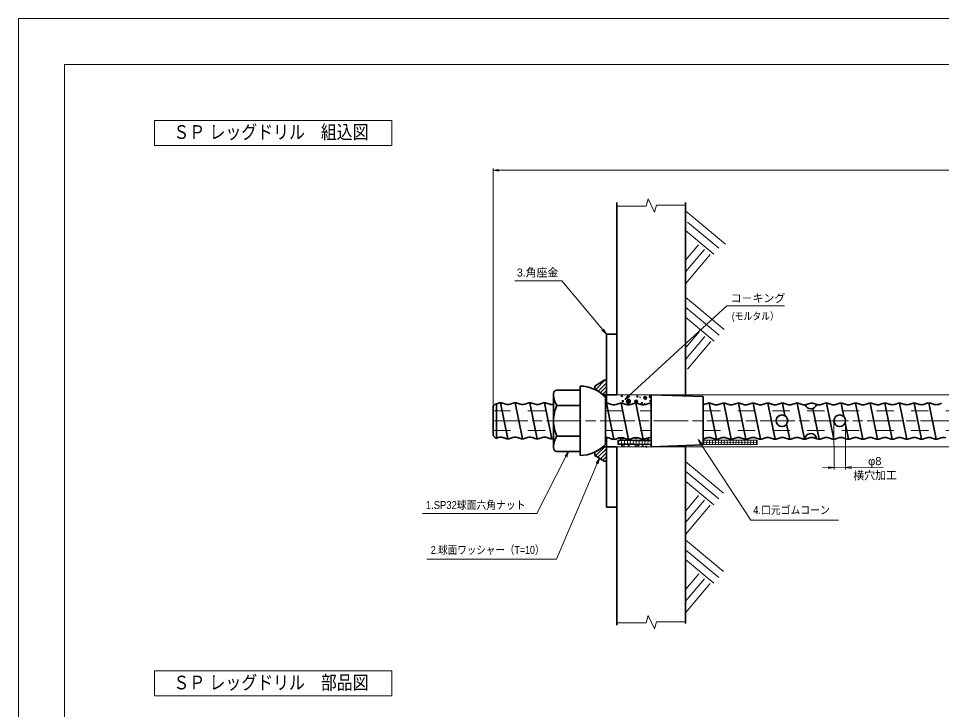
# Model space of a CAD drawing. Units: millimetres at full size, sheet at 1:2.5; details may follow other scales. Extents: x 0 to 1680, y 64 to 1266.
# Drawn here: x 0 to 799, y 668 to 1266 of the extents above; entities that cross this region are included whole.
import ezdxf
from ezdxf.enums import TextEntityAlignment as Align

# ---------------------------------------------------------------- set-up
doc = ezdxf.new("R2010")
doc.units = ezdxf.units.MM
doc.header["$LTSCALE"] = 2.5
doc.header["$PDMODE"] = 32
doc.header["$PDSIZE"] = 1.25
doc.linetypes.add('CHAIN', pattern=[18.5, 12, -1.5, 3.5, -1.5])
doc.linetypes.add('DASHED_SPACED', pattern=[12, 6, -6])
for name, color, linetype, lineweight in [('1 外形線', 7, 'Continuous', 35), ('2 細い実線', 3, 'Continuous', 20), ('3 隠れ線', 2, 'DASHED_SPACED', 13), ('4 中心線', 1, 'CHAIN', 15), ('6 寸法線', 4, 'Continuous', 13), ('7 枠・タイトル', 7, 'Continuous', 13)]:
    doc.layers.add(name, color=color, linetype=linetype, lineweight=lineweight)
doc.styles.add('ＭＳ Ｐゴシック', font='')
doc.styles.get('ＭＳ Ｐゴシック').set_extended_font_data('MS PGothic')
pattern_1 = [(269, (-497.283, 14410.572), (2.53961, -0.04433), []), (359, (-497.283, 14410.572), (0.04433, 2.53961), [])]
pattern_2 = [(45, (-419.272, 679.65), (-1.6838, 1.6838), [])]

# ---------------------------------------------------------------- blocks, each defined once
blk = doc.blocks.new('open_arrow')
at = {"color": 0, "linetype": 'Continuous', "lineweight": -2}
blk.add_lwpolyline([(7.5, 1.25), (0, 0), (7.5, -1.25)], dxfattribs=at)

msp = doc.modelspace()

# ---------------------------------------------------------------- hatches: boundary and pattern name
at = {"layer": '2 細い実線'}
h = msp.add_hatch(dxfattribs=at)
h.set_pattern_fill('USER', color=256, style=0, pattern_type=2)
h.set_pattern_definition(pattern_2)
h.paths.add_polyline_path([(498.692, 948.066), (498.692, 945.178, -0.0702), (505.692, 940.566), (508.692, 940.566), (508.692, 953.066), (506.692, 953.066)])
for points in [[(529.33, 935.962, 1), (526.163, 933.744, 0.41421), (528.855, 933.269, 0.41421)], [(533.22, 933.953, 1), (535.595, 935.617, 1)], [(541.143, 937.006, 1), (543.518, 938.67, 0.41421), (541.499, 939.026, 0.41421)], [(520.682, 902.271, 0.41421), (521.44, 902.137, 0.41421), (521.573, 902.895, 1)], [(521.962, 896.225, 0.41421), (522.72, 896.092, 0.41421), (522.853, 896.849, 1)], [(527.522, 896.098, 1), (528.413, 896.721, 0.41421), (527.655, 896.855, 0.41421)]]:
    msp.add_hatch(color=256, dxfattribs=at).paths.add_polyline_path(points)
h = msp.add_hatch(dxfattribs=at)
h.set_pattern_fill('USER', color=256, style=0, pattern_type=2)
h.set_pattern_definition(pattern_2)
h.paths.add_polyline_path([(508.692, 883.066), (506.692, 883.066), (498.692, 888.066), (498.692, 890.954, 0.0702), (505.692, 895.566), (508.692, 895.566)])
h = msp.add_hatch(dxfattribs=at)
h.set_pattern_fill('USER', color=256, style=0, pattern_type=2)
h.set_pattern_definition(pattern_1)
h.paths.add_polyline_path([(547.504, 897.339), (547.504, 901.339), (518.63, 901.339), (518.63, 897.339)])
h = msp.add_hatch(dxfattribs=at)
h.set_pattern_fill('USER', color=256, style=0, pattern_type=2)
h.set_pattern_definition(pattern_1)
h.paths.add_polyline_path([(639.136, 897.339), (639.136, 901.339), (592.504, 901.339), (592.504, 897.339)])

# ---------------------------------------------------------------- linework, layer by layer
at = {"layer": '1 外形線'}
for p, q in [((517.689, 948.484), (517.689, 1107.082)), ((577.319, 1106.919), (577.319, 940.535)), ((508.692, 993.035), (517.692, 993.035)), ((508.692, 941.535), (508.692, 993.035)), ((508.692, 993.035), (517.692, 993.035)), ((517.692, 993.035), (517.692, 940.535)), ((498.692, 948.066), (506.692, 953.066)), ((506.692, 953.066), (508.692, 953.066)), ((508.692, 953.066), (508.692, 933.247)), ((485.907, 944.554), (465.907, 944.554)), ((485.907, 948.004), (485.907, 888.004)), ((498.692, 948.066), (498.692, 945.144)), ((462.907, 941.554), (462.907, 894.454)), ((508.692, 940.566), (505.692, 940.566)), ((505.692, 940.556), (505.692, 940.566)), ((507.907, 938.4), (507.907, 897.608)), ((508.689, 940.535), (517.689, 940.535)), ((547.504, 940.535), (547.504, 895.535)), ((592.504, 939.035), (547.504, 940.535)), ((592.504, 939.035), (592.504, 897.035)), ((412.454, 932.381), (410.689, 930.615)), ((410.689, 905.145), (410.689, 930.615)), ((412.685, 932.454), (415.304, 933.343)), ((413.689, 932.795), (413.689, 902.996)), ((417.072, 933.635), (423.422, 902.295)), ((421.459, 932.454), (418.841, 933.343)), ((425.296, 932.447), (427.99, 933.35)), ((429.739, 933.636), (436.089, 902.295)), ((434.181, 932.447), (431.487, 933.35)), ((438.018, 932.439), (440.711, 933.343)), ((442.44, 933.628), (448.789, 902.295)), ((446.902, 932.439), (444.209, 933.343)), ((450.739, 932.432), (453.433, 933.335)), ((455.162, 933.621), (461.51, 902.288)), ((459.624, 932.432), (456.93, 933.335)), ((485.907, 931.279), (465.907, 931.279)), ((508.848, 933.249), (515.198, 901.909)), ((513.235, 932.068), (510.617, 932.957)), ((517.072, 932.06), (519.766, 932.963)), ((521.534, 933.256), (527.884, 901.916)), ((525.922, 932.074), (523.303, 932.963)), ((529.758, 932.067), (532.452, 932.97)), ((534.221, 933.262), (540.571, 901.922)), ((538.608, 932.081), (535.989, 932.97)), ((542.445, 932.074), (545.138, 932.977)), ((546.907, 933.269), (547.504, 930.322)), ((593.19, 932.1), (595.883, 933.004)), ((597.652, 933.296), (604.002, 901.956)), ((602.039, 932.115), (599.42, 933.004)), ((605.876, 932.107), (608.57, 933.01)), ((610.338, 933.303), (616.688, 901.963)), ((614.725, 932.121), (612.107, 933.01)), ((618.562, 932.114), (621.256, 933.017)), ((623.024, 933.309), (629.374, 901.969)), ((627.412, 932.128), (624.793, 933.017)), ((631.249, 932.121), (633.942, 933.024)), ((635.711, 933.316), (642.061, 901.976)), ((640.098, 932.135), (637.479, 933.024)), ((643.935, 932.127), (646.628, 933.031)), ((648.397, 933.323), (654.747, 901.983)), ((652.784, 932.141), (650.166, 933.031)), ((656.621, 932.134), (659.315, 933.037)), ((661.083, 933.329), (663.321, 922.286)), ((665.47, 932.148), (662.852, 933.037)), ((669.307, 932.141), (672.001, 933.044)), ((673.769, 933.336), (680.119, 901.996)), ((678.157, 932.155), (675.538, 933.044)), ((681.994, 932.147), (684.687, 933.051)), ((687.407, 928.647), (692.806, 902.003)), ((690.843, 932.162), (688.224, 933.051)), ((694.68, 932.154), (697.373, 933.057)), ((699.142, 933.35), (705.492, 902.01)), ((703.529, 932.168), (700.911, 933.057)), ((707.366, 932.161), (710.06, 933.064)), ((711.828, 933.356), (714.214, 921.581)), ((716.215, 932.175), (713.597, 933.064)), ((720.052, 932.168), (722.746, 933.071)), ((724.515, 933.363), (730.864, 902.023)), ((728.902, 932.182), (726.283, 933.071)), ((732.739, 932.174), (735.432, 933.078)), ((737.201, 933.37), (743.551, 902.03)), ((741.588, 932.188), (738.969, 933.078)), ((745.425, 932.181), (748.118, 933.084)), ((749.887, 933.376), (756.237, 902.036)), ((754.274, 932.195), (751.656, 933.084)), ((758.111, 932.188), (760.805, 933.091)), ((762.573, 933.383), (768.923, 902.043)), ((766.96, 932.202), (764.342, 933.091)), ((770.797, 932.194), (773.491, 933.098)), ((775.26, 933.39), (781.61, 902.05)), ((779.647, 932.208), (777.028, 933.098)), ((783.484, 932.201), (786.177, 933.104)), ((787.946, 933.397), (794.296, 902.057)), ((792.333, 932.215), (789.714, 933.104)), ((796.17, 932.208), (798.863, 933.111)), ((664.768, 915.144), (667.433, 901.989)), ((715.316, 916.142), (718.178, 902.016)), ((410.689, 905.145), (413.053, 902.781)), ((415.123, 903.483), (413.053, 902.781)), ((418.96, 903.491), (421.654, 902.588)), ((427.809, 903.477), (425.191, 902.588)), ((431.646, 903.484), (434.34, 902.581)), ((440.531, 903.484), (437.837, 902.581)), ((444.368, 903.491), (447.061, 902.588)), ((453.252, 903.491), (450.559, 902.588)), ((457.089, 903.499), (459.783, 902.595)), ((485.907, 904.729), (465.907, 904.729)), ((508.692, 903.401), (508.692, 883.066)), ((510.736, 903.104), (513.43, 902.201)), ((519.585, 903.09), (516.967, 902.201)), ((523.422, 903.111), (526.116, 902.208)), ((532.272, 903.097), (529.653, 902.208)), ((536.108, 903.118), (538.802, 902.214)), ((544.958, 903.104), (542.339, 902.214)), ((595.703, 903.13), (593.084, 902.241)), ((599.54, 903.151), (602.233, 902.248)), ((608.389, 903.137), (605.77, 902.248)), ((612.226, 903.158), (614.92, 902.255)), ((621.075, 903.144), (618.457, 902.255)), ((624.912, 903.165), (627.606, 902.261)), ((633.762, 903.151), (631.143, 902.261)), ((637.599, 903.171), (640.292, 902.268)), ((646.448, 903.157), (643.829, 902.268)), ((650.285, 903.178), (652.978, 902.275)), ((659.134, 903.164), (656.516, 902.275)), ((662.971, 903.185), (665.665, 902.282)), ((671.82, 903.171), (669.202, 902.282)), ((675.657, 903.192), (678.351, 902.288)), ((684.507, 903.177), (681.888, 902.288)), ((688.344, 903.198), (691.037, 902.295)), ((697.193, 903.184), (694.574, 902.295)), ((701.03, 903.205), (703.723, 902.302)), ((709.879, 903.191), (707.261, 902.302)), ((713.716, 903.212), (716.41, 902.308)), ((722.565, 903.198), (719.947, 902.308)), ((726.402, 903.218), (729.096, 902.315)), ((735.252, 903.204), (732.633, 902.315)), ((739.089, 903.225), (741.782, 902.322)), ((747.938, 903.211), (745.319, 902.322)), ((751.775, 903.232), (754.468, 902.329)), ((760.624, 903.218), (758.006, 902.329)), ((764.461, 903.238), (767.155, 902.335)), ((773.31, 903.224), (770.692, 902.335)), ((777.147, 903.245), (779.841, 902.342)), ((785.997, 903.231), (783.378, 902.342)), ((789.834, 903.252), (792.527, 902.349)), ((798.683, 903.238), (796.064, 902.349)), ((508.692, 895.566), (505.692, 895.566)), ((508.692, 895.535), (517.692, 895.535)), ((517.689, 740.848), (517.695, 895.535)), ((517.692, 895.535), (517.692, 843.035)), ((592.504, 897.035), (547.504, 895.535)), ((577.319, 895.535), (577.319, 742.35)), ((485.907, 891.454), (465.907, 891.454)), ((498.692, 890.865), (498.692, 888.066)), ((498.692, 888.066), (506.692, 883.066)), ((508.692, 843.035), (508.692, 893.535)), ((506.692, 883.066), (508.692, 883.066)), ((517.692, 843.035), (508.692, 843.035)), ((517.692, 843.035), (508.692, 843.035))]:
    msp.add_line(p, q, dxfattribs=at)
for centre in [(660.689, 918.035), (710.689, 918.035)]:
    msp.add_circle(centre, 5, dxfattribs=at)
for centre, radius, start, end in [((465.907, 941.554), 3, 90, 180), ((485.907, 918.004), 30, 42.83343, 90), ((485.849, 918.066), 30, 48.59038, 64.65267), ((477.907, 940.279), 15, 180, 216.8699), ((410.756, 938.135), 6, 286.44444, 288.75705), ((417.072, 928.135), 5.5, 71.24295, 108.75705), ((423.389, 938.135), 6, 251.24295, 288.53839), ((429.739, 928.135), 5.5, 71.46161, 108.53839), ((436.11, 938.128), 6, 251.24295, 288.53839), ((442.46, 928.128), 5.5, 71.46161, 108.53839), ((448.832, 938.121), 6, 251.24295, 288.53839), ((455.182, 928.121), 5.5, 71.46161, 108.53839), ((461.553, 938.113), 6, 251.24295, 283.03939), ((493.778, 918.004), 30.871, 154.53143, 180), ((508.848, 927.749), 5.5, 71.24295, 99.85251), ((515.165, 937.749), 6, 251.24295, 288.53839), ((521.534, 927.756), 5.5, 71.24295, 108.75705), ((527.851, 937.756), 6, 251.24295, 288.53839), ((534.221, 927.762), 5.5, 71.24295, 108.75705), ((540.537, 937.762), 6, 251.24295, 288.53839), ((546.907, 927.769), 5.5, 83.76728, 108.75705), ((591.282, 937.789), 6, 281.75038, 288.53839), ((597.652, 927.796), 5.5, 71.24295, 108.75705), ((603.968, 937.796), 6, 251.24295, 288.53839), ((610.338, 927.803), 5.5, 71.24295, 108.75705), ((616.655, 937.803), 6, 251.24295, 288.53839), ((623.024, 927.809), 5.5, 71.24295, 108.75705), ((629.341, 937.809), 6, 251.24295, 288.53839), ((635.711, 927.816), 5.5, 71.24295, 108.75705), ((642.027, 937.816), 6, 251.24295, 288.53839), ((648.397, 927.823), 5.5, 71.24295, 108.75705), ((654.713, 937.823), 6, 251.24295, 288.53839), ((661.083, 927.829), 5.5, 71.24295, 108.75705), ((667.4, 937.829), 6, 251.24295, 288.53839), ((673.769, 927.836), 5.5, 71.24295, 108.75705), ((680.086, 937.836), 6, 251.24295, 288.53839), ((685.689, 933.342), 5, 196.86191, 347.43322), ((686.456, 927.843), 5.5, 71.24295, 108.75705), ((692.772, 937.843), 6, 251.24295, 288.53839), ((699.142, 927.85), 5.5, 71.24295, 108.75705), ((705.458, 937.85), 6, 251.24295, 288.53839), ((711.828, 927.856), 5.5, 71.24295, 108.75705), ((718.145, 937.856), 6, 251.24295, 288.53839), ((724.515, 927.863), 5.5, 71.24295, 108.75705), ((730.831, 937.863), 6, 251.24295, 288.53839), ((737.201, 927.87), 5.5, 71.24295, 108.75705), ((743.517, 937.87), 6, 251.24295, 288.53839), ((749.887, 927.876), 5.5, 71.24295, 108.75705), ((756.203, 937.876), 6, 251.24295, 288.53839), ((762.573, 927.883), 5.5, 71.24295, 108.75705), ((768.89, 937.883), 6, 251.24295, 288.53839), ((775.26, 927.89), 5.5, 71.24295, 108.75705), ((781.576, 937.89), 6, 251.24295, 288.53839), ((787.946, 927.897), 5.5, 71.24295, 108.75705), ((794.262, 937.897), 6, 251.24295, 288.53839), ((493.778, 918.004), 30.871, 180, 205.46858), ((417.052, 897.802), 6, 71.46161, 108.75705), ((429.739, 897.795), 6, 71.46161, 108.75705), ((442.46, 897.803), 6, 71.46161, 108.75705), ((455.182, 897.81), 6, 71.46161, 108.75705), ((477.907, 895.729), 15, 143.1301, 180), ((508.828, 897.402), 6, 71.46161, 98.83288), ((521.515, 897.409), 6, 71.46161, 108.75705), ((534.201, 897.416), 6, 71.46161, 108.75705), ((546.887, 897.422), 6, 84.09841, 108.75705), ((597.632, 897.449), 6, 71.46161, 108.75705), ((610.318, 897.456), 6, 71.46161, 108.75705), ((623.005, 897.463), 6, 71.46161, 108.75705), ((635.691, 897.469), 6, 71.46161, 108.75705), ((648.377, 897.476), 6, 71.46161, 108.75705), ((661.063, 897.483), 6, 71.46161, 108.75705), ((673.75, 897.489), 6, 71.46161, 108.75705), ((685.689, 901.999), 5, 4.80284, 181.34866), ((686.436, 897.496), 6, 71.46161, 108.75705), ((699.122, 897.503), 6, 71.46161, 108.75705), ((711.808, 897.51), 6, 71.46161, 108.75705), ((724.495, 897.516), 6, 71.46161, 108.75705), ((737.181, 897.523), 6, 71.46161, 108.75705), ((749.867, 897.53), 6, 71.46161, 108.75705), ((762.553, 897.536), 6, 71.46161, 108.75705), ((775.24, 897.543), 6, 71.46161, 108.75705), ((787.926, 897.55), 6, 71.46161, 108.75705), ((800.612, 897.557), 6, 71.46161, 108.75705), ((423.422, 907.795), 5.5, 251.24295, 288.75705), ((436.089, 907.795), 5.5, 251.46161, 288.53839), ((448.81, 907.803), 5.5, 251.46161, 288.53839), ((461.532, 907.81), 5.5, 251.46161, 284.48111), ((485.907, 918.004), 30, 270, 317.16657), ((485.849, 918.066), 30, 295.34733, 311.40962), ((515.198, 907.409), 5.5, 251.24295, 288.75705), ((527.884, 907.416), 5.5, 251.24295, 288.75705), ((540.571, 907.422), 5.5, 251.24295, 288.75705), ((591.316, 907.449), 5.5, 282.47789, 288.75705), ((604.002, 907.456), 5.5, 251.24295, 288.75705), ((616.688, 907.463), 5.5, 251.24295, 288.75705), ((629.374, 907.469), 5.5, 251.24295, 288.75705), ((642.061, 907.476), 5.5, 251.24295, 288.75705), ((654.747, 907.483), 5.5, 251.24295, 288.75705), ((667.433, 907.489), 5.5, 251.24295, 288.75705), ((680.119, 907.496), 5.5, 251.24295, 288.75705), ((692.806, 907.503), 5.5, 251.24295, 288.75705), ((705.492, 907.51), 5.5, 251.24295, 288.75705), ((718.178, 907.516), 5.5, 251.24295, 288.75705), ((730.865, 907.523), 5.5, 251.24295, 288.75705), ((743.551, 907.53), 5.5, 251.24295, 288.75705), ((756.237, 907.536), 5.5, 251.24295, 288.75705), ((768.923, 907.543), 5.5, 251.24295, 288.75705), ((781.61, 907.55), 5.5, 251.24295, 288.75705), ((794.296, 907.557), 5.5, 251.24295, 288.75705), ((465.907, 894.454), 3, 180, 270)]:
    msp.add_arc(centre, radius, start, end, dxfattribs=at)
msp.add_point((546.526, 938.895), dxfattribs=at)
at = {"layer": '2 細い実線'}
for p, q in [((517.689, 1103.918), (543.021, 1103.918)), ((544.74, 1110.091), (543.021, 1103.918)), ((544.74, 1110.091), (550.268, 1098.529)), ((551.987, 1104.702), (550.268, 1098.529)), ((551.987, 1104.702), (577.319, 1104.702)), ((905.689, 940.535), (517.689, 940.535)), ((905.689, 895.535), (517.695, 895.535)), ((518.63, 901.339), (547.504, 901.339)), ((518.63, 897.339), (518.63, 901.339)), ((518.63, 897.339), (547.504, 897.339)), ((592.504, 901.339), (639.136, 901.339)), ((592.504, 897.339), (639.136, 897.339)), ((639.136, 897.339), (639.136, 901.339)), ((544.74, 749.237), (543.021, 743.064)), ((544.74, 749.237), (550.268, 737.675)), ((551.987, 743.849), (550.268, 737.675)), ((551.987, 743.849), (577.319, 743.849)), ((517.689, 743.065), (543.021, 743.064))]:
    msp.add_line(p, q, dxfattribs=at)
at = {"layer": '2 細い実線', "color": 2, "lineweight": 13}
for p, q in [((611.708, 1071.078), (577.319, 1099.933)), ((605.922, 1067.366), (578.837, 1090.093)), ((601.704, 1062.338), (577.319, 1082.8)), ((577.319, 1057.1), (588.568, 1070.505)), ((577.319, 1046.89), (593.595, 1066.287)), ((577.319, 1036.681), (598.622, 1062.069)), ((610.53, 997.05), (577.319, 1024.917)), ((606.312, 992.023), (577.319, 1016.35)), ((602.094, 986.996), (577.319, 1007.784)), ((577.709, 981.757), (588.957, 995.163)), ((577.319, 971.083), (593.985, 990.944)), ((578.902, 962.76), (599.012, 986.726)), ((610.157, 855.294), (577.319, 882.848)), ((605.939, 850.267), (577.319, 874.281)), ((601.72, 845.239), (577.319, 865.714)), ((577.319, 829.772), (593.611, 849.188)), ((577.335, 840.001), (588.584, 853.406)), ((577.319, 819.563), (598.638, 844.97)), ((610.172, 787.334), (577.319, 814.901)), ((605.954, 782.307), (577.319, 806.334)), ((601.736, 777.279), (577.319, 797.767)), ((577.351, 772.041), (588.599, 785.446)), ((577.319, 761.794), (593.627, 781.228)), ((577.319, 751.585), (598.654, 777.01))]:
    msp.add_line(p, q, dxfattribs=at)
at = {"layer": '2 細い実線'}
for centre, radius in [((527.746, 934.853), 1.933), ((528.062, 939.89), 0.636), ((534.408, 934.785), 1.45), ((535.439, 938.973), 0.636), ((537.822, 938.354), 0.277), ((542.33, 937.838), 1.45), ((541.807, 932.662), 0.277), ((521.128, 902.583), 0.544), ((522.408, 896.537), 0.544), ((522.867, 902.207), 0.277), ((524.147, 896.161), 0.277), ((527.967, 896.409), 0.544), ((533.989, 896.58), 0.636), ((534.105, 902.521), 0.277), ((544.789, 902.008), 0.636)]:
    msp.add_circle(centre, radius, dxfattribs=at)
for p in [(522.01, 939.429), (522.925, 934.97), (535.439, 938.973), (546.884, 935.033), (539.424, 933.281), (536.3, 896.825), (540.135, 896.072), (543.181, 895.645)]:
    msp.add_point(p, dxfattribs=at)
at = {"layer": '3 隠れ線'}
for p, q in [((410.689, 926.465), (462.907, 926.465)), ((507.907, 926.535), (547.504, 926.535)), ((592.504, 926.535), (905.689, 926.535)), ((410.689, 909.465), (462.907, 909.465)), ((507.907, 909.535), (547.504, 909.535)), ((592.504, 909.535), (905.689, 909.535))]:
    msp.add_line(p, q, dxfattribs=at)
at = {"layer": '4 中心線'}
msp.add_line((410.689, 918.035), (1438.429, 918.035), dxfattribs=at)
at = {"layer": '6 寸法線'}
for p, q in [((410.689, 919.035), (410.689, 1136.423)), ((410.689, 1134.923), (1409.689, 1134.923)), ((705.691, 917.013), (705.78, 875.907)), ((715.691, 917.035), (715.78, 875.929)), ((748.459, 877.5), (695.777, 877.385))]:
    msp.add_line(p, q, dxfattribs=at)
for points in [[(508.692, 993.035), (505.497, 996.881), (470.253, 1039.308), (429.527, 1039.308)], [(524.62, 936.365), (528.306, 939.743), (613.099, 1017.454), (662.908, 1017.454)], [(588.118, 901.771), (590.854, 897.586), (633.688, 832.061), (709.549, 832.061)], [(475.907, 891.454), (473.645, 886.995), (448.614, 837.642), (349.624, 837.642)], [(502.692, 885.566), (500.731, 880.967), (465.392, 798.063), (353.15, 798.063)]]:
    msp.add_lwpolyline(points, dxfattribs=at)
at = {"layer": '7 枠・タイトル'}
for p, q in [((-0.331, 1266.427), (-0.331, 78.427)), ((-0.331, 1266.427), (1679.669, 1266.427)), ((39.669, 1226.427), (39.669, 118.427)), ((39.669, 1226.427), (1639.669, 1226.427)), ((117.404, 1178.112), (322.881, 1178.112)), ((117.404, 1178.112), (117.404, 1156.541)), ((322.881, 1178.112), (322.881, 1156.541)), ((117.404, 1156.541), (322.881, 1156.541)), ((117.404, 701.358), (322.881, 701.358)), ((117.404, 701.358), (117.404, 679.787)), ((322.881, 701.358), (322.881, 679.787)), ((117.404, 679.787), (322.881, 679.787))]:
    msp.add_line(p, q, dxfattribs=at)

# ---------------------------------------------------------------- block references
at = {"layer": '6 寸法線', "xscale": 0.667, "yscale": 0.667}
msp.add_blockref('open_arrow', (410.689, 1134.923), dxfattribs=at)
for p, rotation in [((508.692, 993.035), 129.7), ((524.62, 936.365), 42.5), ((588.118, 901.771), 303.2), ((475.907, 891.454), 243.1), ((502.692, 885.566), 246.9), ((705.777, 877.407), 180.1), ((715.777, 877.429), 0.1)]:
    msp.add_blockref('open_arrow', p, dxfattribs=dict(at, rotation=rotation))

# ---------------------------------------------------------------- texts
at = {"layer": '6 寸法線', "style": 'ＭＳ Ｐゴシック'}
msp.add_text('3.角座金', height=6.928, dxfattribs=at).set_placement((431.215, 1040.81), align=Align.BOTTOM_LEFT)
msp.add_text('コ－キング', height=6.928, dxfattribs=at).set_placement((616.346, 1024.202), align=Align.MIDDLE_LEFT)
at = {"layer": '6 寸法線', "style": 'ＭＳ Ｐゴシック', "width": 0.85}
msp.add_text('(モルタル）', height=6.433, dxfattribs=at).set_placement((617.332, 1008.597), align=Align.MIDDLE_LEFT)
at = {"layer": '6 寸法線', "style": 'ＭＳ Ｐゴシック', "width": 1.05}
msp.add_text('φ8', height=6.928, rotation=0.125, dxfattribs=at).set_placement((741.083, 883.038), align=Align.MIDDLE_CENTER)
at = {"layer": '6 寸法線', "style": 'ＭＳ Ｐゴシック'}
msp.add_text('横穴加工', height=6.928, rotation=0.71, dxfattribs=at).set_placement((741.325, 870.691), align=Align.MIDDLE_CENTER)
for s, width, p in [('1.SP32球面六角ナット', 0.9, (352.427, 839.464)), ('4.口元ゴムコーン', 0.9, (635.771, 835.144)), ('2.球面ワッシャー（T=10）', 0.85, (356.66, 800.576))]:
    msp.add_text(s, height=6.928, dxfattribs=dict(at, width=width)).set_placement(p, align=Align.BOTTOM_LEFT)
at = {"layer": '7 枠・タイトル', "style": 'ＭＳ Ｐゴシック', "width": 0.85}
for s, p in [('ＳＰ レッグドリル\u3000組込図', (218.316, 1168.063)), ('ＳＰ レッグドリル\u3000部品図', (218.316, 691.309))]:
    msp.add_text(s, height=11.88, dxfattribs=at).set_placement(p, align=Align.MIDDLE_CENTER)

doc.saveas('drawing.dxf')
